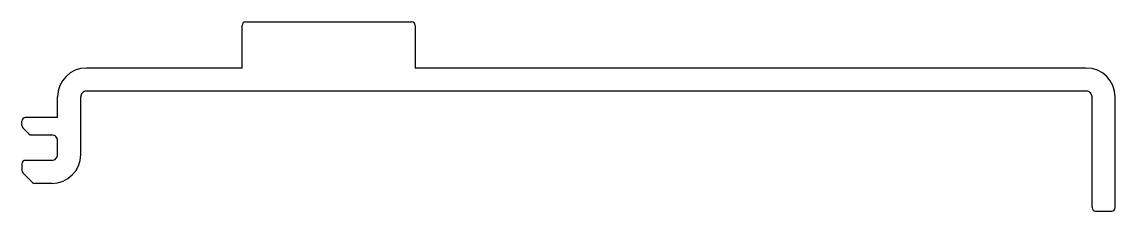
# Model space of a CAD drawing. Extents: x 276.9 to 371.7, y 796.4 to 812.8.
import ezdxf

# ---------------------------------------------------------------- set-up
doc = ezdxf.new("R2010")
doc.units = 0
doc.layers.get('0').update_dxf_attribs({"linetype": 'CONTINUOUS'})

msp = doc.modelspace()

# ---------------------------------------------------------------- linework, layer by layer
for p, q in [((296, 808.789), (296, 812.489)), ((296.3, 812.789), (310.7, 812.789)), ((311, 812.489), (311, 808.789)), ((296, 808.789), (282.5, 808.789)), ((369.2, 808.789), (311, 808.789)), ((369.2, 806.789), (282.5, 806.789)), ((280, 804.489), (280, 806.289)), ((282, 801.289), (282, 806.289)), ((369.7, 796.689), (369.7, 806.289)), ((371.7, 796.689), (371.7, 806.289)), ((276.9, 803.814), (276.9, 804.189)), ((280, 804.489), (277.2, 804.489)), ((276.987, 803.601), (277.512, 803.077)), ((277.724, 802.989), (279.5, 802.989)), ((280, 801.289), (280, 802.489)), ((276.9, 800.489), (276.9, 799.914)), ((279.5, 800.789), (277.2, 800.789)), ((276.987, 799.701), (277.812, 798.877)), ((279.5, 798.789), (278.024, 798.789)), ((370, 796.389), (371.4, 796.389))]:
    msp.add_line(p, q)
for centre, radius, start, end in [((296.3, 812.489), 0.3, 89.99999, 179.99999), ((310.7, 812.489), 0.3, 359.99999, 89.99999), ((282.5, 806.289), 2.5, 90, 179.99999), ((369.2, 806.289), 2.5, 0, 89.99999), ((282.5, 806.289), 0.5, 89.99999, 180), ((369.2, 806.289), 0.5, 359.99999, 90), ((277.2, 804.189), 0.3, 89.99998, 180), ((277.2, 803.814), 0.3, 180, 224.99992), ((277.724, 803.289), 0.3, 224.99992, 270), ((279.5, 802.489), 0.5, 359.99999, 90), ((279.5, 801.289), 2.5, 270, 359.99999), ((279.5, 801.289), 0.5, 269.99999, 360), ((277.2, 800.489), 0.3, 89.99998, 180), ((277.2, 799.914), 0.3, 180, 224.99997), ((278.024, 799.089), 0.3, 224.99997, 270), ((370, 796.689), 0.3, 179.99999, 270), ((371.4, 796.689), 0.3, 270, 359.99999)]:
    msp.add_arc(centre, radius, start, end)

doc.saveas('drawing.dxf')
